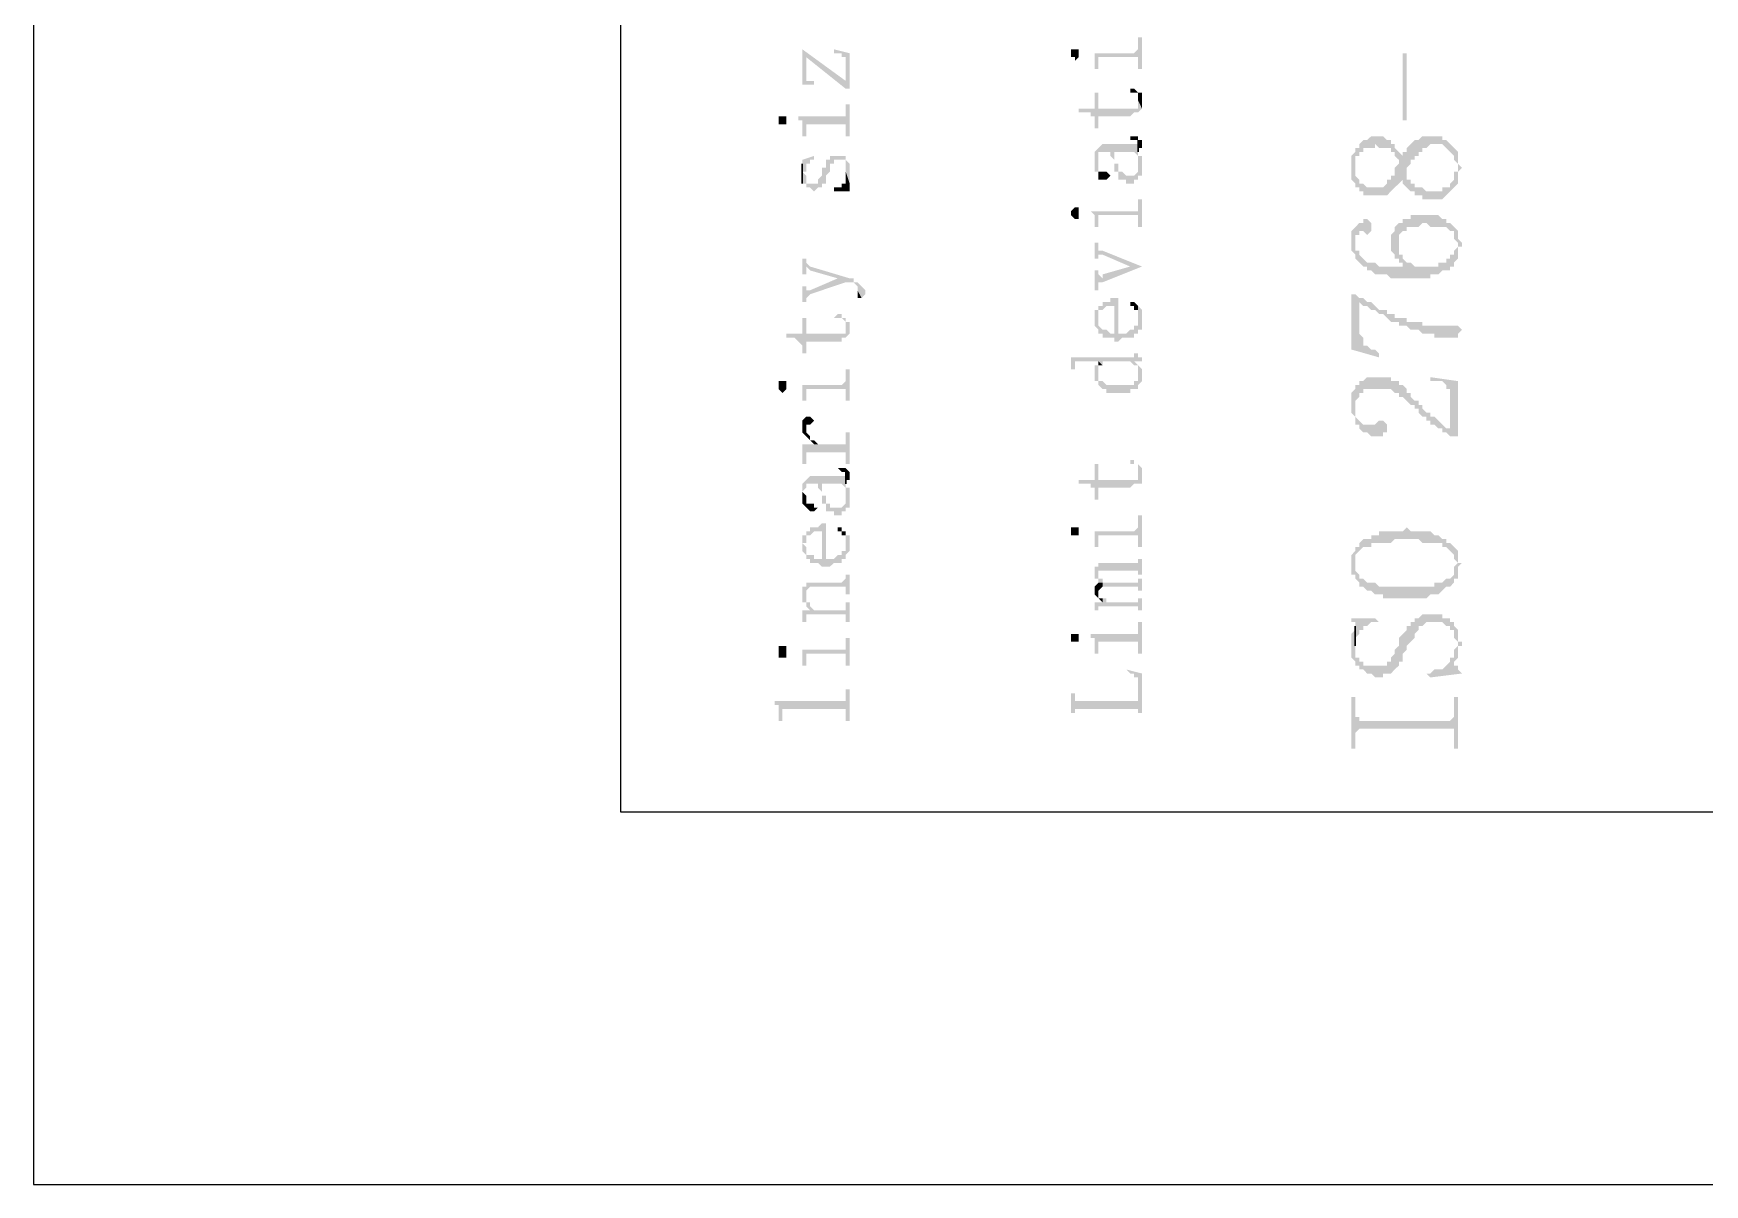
# Model space of a CAD drawing. Header units: millimetres. Extents: x 7018 to 13530, y 4187 to 5692.
# Drawn here: x 8411.44 to 8430.53, y 4524.92 to 4538.07 of the extents above; entities that cross this region are included whole.
import ezdxf

# ---------------------------------------------------------------- set-up
doc = ezdxf.new("R2010")
doc.units = ezdxf.units.MM

msp = doc.modelspace()

# ---------------------------------------------------------------- hatches: boundary and pattern name
at = {"transparency": 33554559}
for points in [[(8420.222, 4537.887), (8420.267, 4537.797), (8420.718, 4537.436), (8420.718, 4537.526)], [(8420.222, 4537.887), (8420.222, 4537.481), (8420.402, 4537.481), (8420.357, 4537.481), (8420.357, 4537.526), (8420.267, 4537.526), (8420.267, 4537.571), (8420.267, 4537.797)], [(8420.583, 4537.887), (8420.583, 4537.842), (8420.673, 4537.842), (8420.673, 4537.797), (8420.718, 4537.797), (8420.718, 4537.752), (8420.718, 4537.436), (8420.763, 4537.436), (8420.763, 4537.842)], [(8423.291, 4537.842), (8423.291, 4537.797), (8423.336, 4537.797), (8423.336, 4537.752), (8423.336, 4537.752), (8423.381, 4537.797), (8423.381, 4537.842), (8423.381, 4537.887), (8423.291, 4537.887)], [(8423.516, 4537.842), (8423.561, 4537.842), (8423.561, 4537.797), (8423.561, 4537.752), (8423.561, 4537.707), (8423.561, 4537.662), (8423.606, 4537.662), (8423.606, 4537.752), (8423.606, 4537.797), (8424.058, 4537.797), (8424.058, 4537.662), (8424.103, 4537.662), (8424.103, 4538.023), (8424.058, 4538.023), (8424.058, 4537.887), (8424.058, 4537.887), (8424.013, 4537.842)], [(8427.127, 4537.075), (8427.127, 4537.842), (8427.082, 4537.842), (8427.082, 4537.075)], [(8423.381, 4537.21), (8423.381, 4537.165), (8423.516, 4537.165), (8423.516, 4537.12), (8423.561, 4537.12), (8423.561, 4537.075), (8423.561, 4536.985), (8423.606, 4536.985), (8423.606, 4537.12), (8423.968, 4537.12), (8424.013, 4537.165), (8424.058, 4537.165), (8424.103, 4537.21), (8424.058, 4537.301), (8424.058, 4537.256), (8424.058, 4537.21), (8423.606, 4537.21), (8423.606, 4537.391), (8423.561, 4537.391), (8423.561, 4537.21)], [(8423.968, 4537.391), (8424.058, 4537.391), (8424.058, 4537.346), (8424.058, 4537.301), (8424.058, 4537.301), (8424.103, 4537.21), (8424.103, 4537.301), (8424.103, 4537.346), (8424.103, 4537.391), (8424.058, 4537.391), (8424.013, 4537.436), (8423.968, 4537.436)], [(8419.951, 4537.075), (8419.951, 4537.03), (8420.041, 4537.03), (8420.041, 4537.075), (8420.041, 4537.12), (8419.951, 4537.12)], [(8420.176, 4537.12), (8420.176, 4537.075), (8420.222, 4537.075), (8420.222, 4537.03), (8420.222, 4536.985), (8420.222, 4536.894), (8420.267, 4536.894), (8420.267, 4537.03), (8420.718, 4537.03), (8420.718, 4536.894), (8420.763, 4536.894), (8420.763, 4537.256), (8420.718, 4537.256), (8420.718, 4537.12), (8420.673, 4537.12)], [(8423.561, 4536.624), (8423.561, 4536.579), (8423.561, 4536.533), (8423.561, 4536.488), (8423.606, 4536.488), (8423.606, 4536.624), (8423.606, 4536.669), (8423.606, 4536.714), (8423.742, 4536.714), (8423.742, 4536.669), (8423.742, 4536.669), (8423.787, 4536.624), (8423.787, 4536.579), (8423.787, 4536.714), (8424.013, 4536.714), (8424.058, 4536.669), (8424.058, 4536.624), (8424.058, 4536.579), (8424.058, 4536.533), (8424.103, 4536.669), (8424.058, 4536.669), (8424.058, 4536.714), (8424.058, 4536.804), (8423.652, 4536.804), (8423.606, 4536.759), (8423.606, 4536.759), (8423.561, 4536.714), (8423.561, 4536.669)], [(8423.968, 4536.894), (8423.968, 4536.849), (8424.058, 4536.849), (8424.058, 4536.759), (8424.103, 4536.759), (8424.103, 4536.804), (8424.103, 4536.849), (8424.058, 4536.849), (8424.058, 4536.894), (8424.013, 4536.894)], [(8426.495, 4536.533), (8426.495, 4536.398), (8426.54, 4536.353), (8426.54, 4536.308), (8426.585, 4536.308), (8426.585, 4536.263), (8426.63, 4536.263), (8426.63, 4536.217), (8426.901, 4536.217), (8426.946, 4536.263), (8426.946, 4536.263), (8426.991, 4536.308), (8426.991, 4536.308), (8427.037, 4536.353), (8427.037, 4536.353), (8427.082, 4536.398), (8427.082, 4536.353), (8427.127, 4536.443), (8427.127, 4536.488), (8427.127, 4536.533), (8427.172, 4536.579), (8427.172, 4536.624), (8427.217, 4536.624), (8427.217, 4536.669), (8427.262, 4536.669), (8427.262, 4536.714), (8427.307, 4536.714), (8427.307, 4536.759), (8427.352, 4536.759), (8427.398, 4536.804), (8427.533, 4536.804), (8427.578, 4536.759), (8427.578, 4536.759), (8427.623, 4536.714), (8427.623, 4536.714), (8427.668, 4536.669), (8427.668, 4536.624), (8427.713, 4536.579), (8427.713, 4536.353), (8427.713, 4536.443), (8427.713, 4536.488), (8427.759, 4536.533), (8427.713, 4536.579), (8427.713, 4536.669), (8427.713, 4536.714), (8427.668, 4536.759), (8427.668, 4536.759), (8427.623, 4536.804), (8427.623, 4536.804), (8427.578, 4536.849), (8427.533, 4536.849), (8427.533, 4536.894), (8427.307, 4536.894), (8427.262, 4536.849), (8427.217, 4536.849), (8427.172, 4536.804), (8427.172, 4536.804), (8427.127, 4536.759), (8427.127, 4536.714), (8427.082, 4536.714), (8427.082, 4536.669), (8427.082, 4536.669), (8427.037, 4536.714), (8427.037, 4536.579), (8427.037, 4536.579), (8426.991, 4536.533), (8426.991, 4536.443), (8426.946, 4536.443), (8426.946, 4536.398), (8426.901, 4536.398), (8426.901, 4536.353), (8426.856, 4536.308), (8426.675, 4536.308), (8426.63, 4536.353), (8426.585, 4536.353), (8426.585, 4536.398), (8426.585, 4536.398), (8426.54, 4536.443), (8426.54, 4536.488), (8426.54, 4536.714), (8426.54, 4536.714), (8426.495, 4536.669), (8426.495, 4536.579)], [(8426.54, 4536.714), (8426.54, 4536.533), (8426.54, 4536.669), (8426.585, 4536.669), (8426.585, 4536.714), (8426.63, 4536.714), (8426.63, 4536.759), (8426.766, 4536.759), (8426.766, 4536.804), (8426.811, 4536.759), (8426.946, 4536.759), (8426.946, 4536.714), (8426.991, 4536.714), (8426.991, 4536.669), (8427.037, 4536.624), (8427.037, 4536.714), (8427.037, 4536.714), (8426.991, 4536.759), (8426.991, 4536.804), (8426.946, 4536.804), (8426.946, 4536.849), (8426.901, 4536.849), (8426.856, 4536.894), (8426.721, 4536.894), (8426.675, 4536.849), (8426.63, 4536.849), (8426.585, 4536.804), (8426.585, 4536.759), (8426.54, 4536.759)], [(8420.222, 4536.353), (8420.267, 4536.353), (8420.267, 4536.308), (8420.312, 4536.308), (8420.357, 4536.263), (8420.357, 4536.263), (8420.402, 4536.308), (8420.447, 4536.308), (8420.447, 4536.353), (8420.492, 4536.353), (8420.492, 4536.398), (8420.492, 4536.443), (8420.492, 4536.443), (8420.537, 4536.488), (8420.537, 4536.533), (8420.537, 4536.579), (8420.583, 4536.579), (8420.583, 4536.624), (8420.718, 4536.624), (8420.718, 4536.579), (8420.718, 4536.533), (8420.718, 4536.488), (8420.763, 4536.353), (8420.763, 4536.398), (8420.763, 4536.443), (8420.763, 4536.488), (8420.763, 4536.533), (8420.763, 4536.579), (8420.763, 4536.579), (8420.718, 4536.624), (8420.718, 4536.669), (8420.537, 4536.669), (8420.537, 4536.624), (8420.492, 4536.624), (8420.492, 4536.579), (8420.492, 4536.533), (8420.447, 4536.533), (8420.447, 4536.488), (8420.447, 4536.443), (8420.447, 4536.443), (8420.402, 4536.398), (8420.402, 4536.353), (8420.267, 4536.353), (8420.267, 4536.398), (8420.267, 4536.443), (8420.222, 4536.488)], [(8420.222, 4536.624), (8420.222, 4536.353), (8420.222, 4536.488), (8420.267, 4536.488), (8420.267, 4536.533), (8420.267, 4536.579), (8420.312, 4536.579), (8420.312, 4536.624), (8420.357, 4536.624), (8420.357, 4536.669)], [(8423.606, 4536.488), (8423.606, 4536.443), (8423.606, 4536.398), (8423.697, 4536.398), (8423.742, 4536.443), (8423.742, 4536.443), (8423.697, 4536.488), (8423.606, 4536.488), (8423.606, 4536.533), (8423.606, 4536.624)], [(8423.787, 4536.579), (8423.787, 4536.533), (8423.787, 4536.488), (8423.832, 4536.488), (8423.832, 4536.443), (8423.832, 4536.398), (8423.922, 4536.398), (8423.922, 4536.353), (8424.013, 4536.353), (8424.013, 4536.398), (8424.058, 4536.398), (8424.058, 4536.443), (8424.103, 4536.443), (8424.103, 4536.488), (8424.103, 4536.533), (8424.103, 4536.579), (8424.103, 4536.624), (8424.103, 4536.669), (8424.058, 4536.533), (8424.058, 4536.488), (8424.058, 4536.488), (8424.013, 4536.443), (8423.922, 4536.443), (8423.877, 4536.488), (8423.832, 4536.488), (8423.832, 4536.533), (8423.832, 4536.579), (8423.787, 4536.579), (8423.787, 4536.624), (8423.787, 4536.714), (8423.787, 4536.714)], [(8420.583, 4536.308), (8420.583, 4536.263), (8420.763, 4536.263), (8420.763, 4536.308), (8420.763, 4536.353), (8420.718, 4536.488), (8420.718, 4536.443), (8420.718, 4536.398), (8420.718, 4536.353), (8420.673, 4536.353), (8420.673, 4536.308), (8420.628, 4536.308)], [(8427.082, 4536.353), (8427.127, 4536.308), (8427.127, 4536.308), (8427.172, 4536.263), (8427.217, 4536.263), (8427.217, 4536.217), (8427.307, 4536.217), (8427.307, 4536.172), (8427.533, 4536.172), (8427.578, 4536.217), (8427.578, 4536.217), (8427.623, 4536.263), (8427.623, 4536.263), (8427.668, 4536.308), (8427.668, 4536.308), (8427.713, 4536.353), (8427.713, 4536.533), (8427.713, 4536.488), (8427.668, 4536.488), (8427.668, 4536.398), (8427.623, 4536.353), (8427.623, 4536.308), (8427.533, 4536.308), (8427.533, 4536.263), (8427.352, 4536.263), (8427.307, 4536.308), (8427.217, 4536.308), (8427.217, 4536.353), (8427.172, 4536.353), (8427.172, 4536.398), (8427.127, 4536.398), (8427.127, 4536.443)], [(8423.516, 4536.037), (8423.516, 4536.037), (8423.561, 4535.992), (8423.561, 4535.947), (8423.561, 4535.902), (8423.561, 4535.856), (8423.606, 4535.856), (8423.606, 4535.947), (8423.606, 4535.992), (8424.058, 4535.992), (8424.058, 4535.947), (8424.058, 4535.856), (8424.103, 4535.856), (8424.103, 4536.172), (8424.058, 4536.172), (8424.058, 4536.082), (8424.058, 4536.037), (8424.013, 4536.037)], [(8423.291, 4535.992), (8423.291, 4535.992), (8423.336, 4535.947), (8423.381, 4535.947), (8423.381, 4535.992), (8423.381, 4536.037), (8423.381, 4536.082), (8423.336, 4536.082), (8423.291, 4536.037), (8423.291, 4536.037)], [(8426.946, 4535.676), (8426.946, 4535.631), (8426.946, 4535.586), (8426.991, 4535.541), (8426.991, 4535.495), (8427.037, 4535.495), (8427.037, 4535.721), (8427.037, 4535.766), (8427.082, 4535.811), (8427.127, 4535.811), (8427.127, 4535.856), (8427.262, 4535.856), (8427.307, 4535.902), (8427.352, 4535.902), (8427.398, 4535.856), (8427.578, 4535.856), (8427.623, 4535.811), (8427.668, 4535.811), (8427.668, 4535.721), (8427.713, 4535.676), (8427.713, 4535.495), (8427.713, 4535.631), (8427.759, 4535.631), (8427.759, 4535.676), (8427.713, 4535.721), (8427.713, 4535.811), (8427.668, 4535.856), (8427.668, 4535.856), (8427.623, 4535.902), (8427.578, 4535.902), (8427.578, 4535.947), (8427.533, 4535.947), (8427.488, 4535.992), (8427.172, 4535.992), (8427.172, 4535.947), (8427.082, 4535.947), (8427.082, 4535.902), (8427.037, 4535.902), (8426.991, 4535.856), (8426.991, 4535.811), (8426.946, 4535.766), (8426.946, 4535.721)], [(8426.495, 4535.721), (8426.495, 4535.631), (8426.495, 4535.586), (8426.54, 4535.541), (8426.54, 4535.495), (8426.585, 4535.45), (8426.585, 4535.45), (8426.63, 4535.405), (8426.675, 4535.405), (8426.675, 4535.36), (8426.721, 4535.36), (8426.766, 4535.315), (8426.901, 4535.315), (8426.946, 4535.27), (8427.398, 4535.27), (8427.398, 4535.315), (8427.488, 4535.315), (8427.533, 4535.36), (8427.623, 4535.36), (8427.623, 4535.405), (8427.668, 4535.405), (8427.668, 4535.45), (8427.713, 4535.495), (8427.713, 4535.676), (8427.713, 4535.631), (8427.668, 4535.586), (8427.668, 4535.541), (8427.623, 4535.541), (8427.623, 4535.495), (8427.578, 4535.495), (8427.578, 4535.45), (8427.488, 4535.45), (8427.488, 4535.405), (8427.217, 4535.405), (8427.172, 4535.45), (8427.127, 4535.405), (8426.811, 4535.405), (8426.766, 4535.45), (8426.675, 4535.45), (8426.63, 4535.495), (8426.63, 4535.495), (8426.585, 4535.541), (8426.585, 4535.586), (8426.54, 4535.586), (8426.54, 4535.676), (8426.54, 4535.856), (8426.495, 4535.811), (8426.495, 4535.766), (8426.495, 4535.766)], [(8426.54, 4535.856), (8426.54, 4535.676), (8426.54, 4535.766), (8426.585, 4535.766), (8426.585, 4535.811), (8426.63, 4535.811), (8426.675, 4535.766), (8426.675, 4535.766), (8426.721, 4535.811), (8426.721, 4535.902), (8426.721, 4535.902), (8426.675, 4535.947), (8426.63, 4535.947), (8426.63, 4535.902), (8426.585, 4535.902)], [(8423.561, 4535.676), (8423.561, 4535.495), (8423.606, 4535.495), (8423.606, 4535.541), (8423.652, 4535.541), (8423.968, 4535.405), (8424.103, 4535.405), (8423.652, 4535.586), (8423.606, 4535.586), (8423.606, 4535.631), (8423.606, 4535.676)], [(8427.037, 4535.495), (8427.037, 4535.45), (8427.082, 4535.45), (8427.082, 4535.405), (8427.127, 4535.405), (8427.172, 4535.45), (8427.127, 4535.45), (8427.082, 4535.495), (8427.082, 4535.541), (8427.037, 4535.541), (8427.037, 4535.586), (8427.037, 4535.676)], [(8420.222, 4535.495), (8420.222, 4535.315), (8420.267, 4535.315), (8420.267, 4535.36), (8420.267, 4535.405), (8420.312, 4535.36), (8420.628, 4535.27), (8420.628, 4535.27), (8420.718, 4535.225), (8420.808, 4535.225), (8420.853, 4535.179), (8420.853, 4535.134), (8420.899, 4535.044), (8420.899, 4535.044), (8420.944, 4535.089), (8420.944, 4535.134), (8420.944, 4535.134), (8420.899, 4535.179), (8420.899, 4535.179), (8420.853, 4535.225), (8420.808, 4535.225), (8420.808, 4535.27), (8420.763, 4535.27), (8420.312, 4535.405), (8420.267, 4535.45), (8420.267, 4535.495), (8420.267, 4535.495)], [(8423.561, 4535.36), (8423.561, 4535.134), (8423.606, 4535.134), (8423.606, 4535.179), (8423.606, 4535.225), (8423.652, 4535.225), (8424.103, 4535.405), (8423.968, 4535.405), (8423.652, 4535.315), (8423.652, 4535.27), (8423.606, 4535.315), (8423.606, 4535.36)], [(8420.222, 4535.179), (8420.222, 4534.999), (8420.267, 4534.999), (8420.267, 4535.044), (8420.267, 4535.044), (8420.312, 4535.089), (8420.718, 4535.225), (8420.628, 4535.27), (8420.312, 4535.134), (8420.267, 4535.134), (8420.267, 4535.179), (8420.267, 4535.179)], [(8420.853, 4535.089), (8420.853, 4535.044), (8420.899, 4535.044), (8420.853, 4535.134)], [(8423.561, 4534.909), (8423.606, 4534.818), (8423.606, 4534.864), (8423.606, 4534.909), (8423.652, 4534.909), (8423.697, 4534.954), (8423.787, 4534.954), (8423.787, 4534.548), (8423.832, 4534.548), (8423.877, 4534.593), (8424.013, 4534.593), (8424.013, 4534.638), (8424.058, 4534.638), (8424.058, 4534.683), (8424.103, 4534.683), (8424.103, 4534.728), (8424.103, 4534.773), (8424.103, 4534.818), (8424.103, 4534.864), (8424.103, 4534.909), (8424.103, 4534.909), (8424.058, 4534.954), (8424.058, 4534.818), (8424.058, 4534.773), (8424.058, 4534.728), (8424.013, 4534.728), (8424.013, 4534.683), (8423.968, 4534.683), (8423.922, 4534.638), (8423.832, 4534.638), (8423.832, 4535.044), (8423.742, 4535.044), (8423.742, 4534.999), (8423.652, 4534.999), (8423.652, 4534.954), (8423.606, 4534.954), (8423.606, 4534.909)], [(8426.495, 4535.089), (8426.495, 4534.457), (8426.811, 4534.367), (8426.811, 4534.412), (8426.766, 4534.457), (8426.721, 4534.457), (8426.675, 4534.502), (8426.63, 4534.502), (8426.63, 4534.593), (8426.585, 4534.638), (8426.585, 4535.044), (8426.54, 4535.089)], [(8426.585, 4535.044), (8426.585, 4534.999), (8426.63, 4534.954), (8426.675, 4534.954), (8426.721, 4534.909), (8426.766, 4534.909), (8426.811, 4534.864), (8426.856, 4534.864), (8426.901, 4534.818), (8426.901, 4534.818), (8426.946, 4534.773), (8427.037, 4534.773), (8427.037, 4534.728), (8427.127, 4534.728), (8427.172, 4534.683), (8427.262, 4534.683), (8427.307, 4534.638), (8427.443, 4534.638), (8427.443, 4534.593), (8427.713, 4534.593), (8427.713, 4534.638), (8427.759, 4534.683), (8427.713, 4534.728), (8427.307, 4534.728), (8427.307, 4534.773), (8427.127, 4534.773), (8427.127, 4534.818), (8426.991, 4534.818), (8426.991, 4534.864), (8426.901, 4534.864), (8426.901, 4534.909), (8426.811, 4534.909), (8426.766, 4534.954), (8426.766, 4534.954), (8426.721, 4534.999), (8426.675, 4534.999), (8426.63, 4535.044)], [(8420.583, 4534.818), (8420.673, 4534.818), (8420.718, 4534.773), (8420.718, 4534.728), (8420.718, 4534.593), (8420.763, 4534.638), (8420.763, 4534.683), (8420.763, 4534.773), (8420.718, 4534.773), (8420.718, 4534.818), (8420.673, 4534.818), (8420.673, 4534.864), (8420.628, 4534.864)], [(8423.561, 4534.818), (8423.561, 4534.773), (8423.561, 4534.728), (8423.561, 4534.728), (8423.606, 4534.683), (8423.606, 4534.638), (8423.652, 4534.638), (8423.652, 4534.593), (8423.787, 4534.593), (8423.787, 4534.548), (8423.787, 4534.638), (8423.742, 4534.638), (8423.697, 4534.683), (8423.652, 4534.683), (8423.606, 4534.728), (8423.606, 4534.773), (8423.606, 4534.818), (8423.561, 4534.909), (8423.561, 4534.864)], [(8423.968, 4534.999), (8423.968, 4534.954), (8424.013, 4534.954), (8424.013, 4534.909), (8424.058, 4534.909), (8424.058, 4534.864), (8424.058, 4534.818), (8424.058, 4534.954), (8424.058, 4534.954), (8424.013, 4534.999)], [(8420.041, 4534.638), (8420.041, 4534.593), (8420.131, 4534.593), (8420.176, 4534.548), (8420.176, 4534.548), (8420.222, 4534.502), (8420.222, 4534.412), (8420.267, 4534.412), (8420.267, 4534.548), (8420.673, 4534.548), (8420.673, 4534.593), (8420.718, 4534.593), (8420.718, 4534.728), (8420.718, 4534.683), (8420.718, 4534.638), (8420.267, 4534.638), (8420.267, 4534.818), (8420.222, 4534.818), (8420.222, 4534.638)], [(8423.245, 4534.367), (8423.291, 4534.367), (8423.291, 4534.322), (8423.291, 4534.232), (8423.336, 4534.232), (8423.336, 4534.277), (8423.336, 4534.322), (8423.606, 4534.322), (8423.652, 4534.277), (8423.652, 4534.322), (8423.968, 4534.322), (8424.013, 4534.277), (8424.013, 4534.322), (8424.103, 4534.322), (8424.103, 4534.367), (8424.058, 4534.367), (8424.058, 4534.412), (8424.058, 4534.457), (8424.058, 4534.412), (8424.013, 4534.412), (8424.013, 4534.367)], [(8423.561, 4534.187), (8423.561, 4534.141), (8423.561, 4534.096), (8423.606, 4534.096), (8423.606, 4534.051), (8423.606, 4534.051), (8423.652, 4534.006), (8423.697, 4534.006), (8423.697, 4533.961), (8423.968, 4533.961), (8423.968, 4534.006), (8424.058, 4534.006), (8424.058, 4534.051), (8424.058, 4534.187), (8424.058, 4534.141), (8424.058, 4534.096), (8424.013, 4534.096), (8424.013, 4534.051), (8423.697, 4534.051), (8423.652, 4534.096), (8423.606, 4534.096), (8423.606, 4534.141), (8423.606, 4534.277), (8423.561, 4534.277), (8423.561, 4534.232)], [(8423.606, 4534.277), (8423.606, 4534.187), (8423.606, 4534.232), (8423.606, 4534.277), (8423.652, 4534.277), (8423.606, 4534.322), (8423.606, 4534.322)], [(8424.013, 4534.277), (8424.058, 4534.277), (8424.058, 4534.232), (8424.058, 4534.187), (8424.058, 4534.051), (8424.103, 4534.096), (8424.103, 4534.141), (8424.103, 4534.187), (8424.103, 4534.232), (8424.103, 4534.232), (8424.058, 4534.277), (8424.058, 4534.277), (8424.013, 4534.322), (8424.013, 4534.322)], [(8419.951, 4534.051), (8419.951, 4534.006), (8419.951, 4534.006), (8419.996, 4533.961), (8419.996, 4533.961), (8420.041, 4534.006), (8420.041, 4534.051), (8420.041, 4534.096), (8419.951, 4534.096)], [(8420.176, 4534.051), (8420.222, 4534.051), (8420.222, 4534.006), (8420.222, 4533.916), (8420.222, 4533.871), (8420.267, 4533.871), (8420.267, 4533.961), (8420.267, 4534.006), (8420.718, 4534.006), (8420.718, 4533.871), (8420.763, 4533.871), (8420.763, 4534.232), (8420.718, 4534.232), (8420.718, 4534.096), (8420.718, 4534.096), (8420.673, 4534.051)], [(8426.495, 4533.825), (8426.495, 4533.735), (8426.495, 4533.735), (8426.54, 4533.69), (8426.54, 4533.645), (8426.54, 4533.825), (8426.54, 4533.871), (8426.585, 4533.916), (8426.585, 4533.961), (8426.63, 4533.961), (8426.63, 4534.006), (8426.946, 4534.006), (8426.991, 4533.961), (8427.037, 4533.961), (8427.037, 4533.916), (8427.082, 4533.916), (8427.127, 4533.871), (8427.127, 4533.871), (8427.172, 4533.825), (8427.217, 4533.825), (8427.217, 4533.78), (8427.262, 4533.78), (8427.262, 4533.735), (8427.307, 4533.69), (8427.352, 4533.69), (8427.352, 4533.645), (8427.398, 4533.645), (8427.398, 4533.6), (8427.443, 4533.6), (8427.488, 4533.555), (8427.533, 4533.555), (8427.533, 4533.51), (8427.578, 4533.51), (8427.623, 4533.464), (8427.623, 4533.555), (8427.578, 4533.555), (8427.533, 4533.6), (8427.533, 4533.6), (8427.488, 4533.645), (8427.443, 4533.69), (8427.398, 4533.69), (8427.398, 4533.735), (8427.352, 4533.735), (8427.307, 4533.78), (8427.307, 4533.825), (8427.262, 4533.825), (8427.262, 4533.871), (8427.217, 4533.871), (8427.172, 4533.916), (8427.172, 4533.961), (8427.127, 4533.961), (8427.127, 4534.006), (8427.082, 4534.051), (8427.037, 4534.051), (8427.037, 4534.096), (8426.946, 4534.096), (8426.946, 4534.141), (8426.675, 4534.141), (8426.63, 4534.096), (8426.585, 4534.096), (8426.585, 4534.051), (8426.54, 4534.051), (8426.54, 4534.006), (8426.54, 4534.006), (8426.495, 4533.961), (8426.495, 4533.916), (8426.495, 4533.871)], [(8427.398, 4534.141), (8427.398, 4534.096), (8427.533, 4534.096), (8427.578, 4534.051), (8427.578, 4534.006), (8427.623, 4534.006), (8427.623, 4533.464), (8427.713, 4533.464), (8427.713, 4534.096)], [(8420.222, 4533.6), (8420.222, 4533.555), (8420.222, 4533.51), (8420.222, 4533.51), (8420.267, 4533.464), (8420.267, 4533.555), (8420.267, 4533.6), (8420.312, 4533.6), (8420.357, 4533.645), (8420.357, 4533.645), (8420.312, 4533.69), (8420.267, 4533.69), (8420.222, 4533.645)], [(8426.54, 4533.645), (8426.54, 4533.6), (8426.585, 4533.6), (8426.585, 4533.555), (8426.585, 4533.555), (8426.63, 4533.51), (8426.675, 4533.51), (8426.721, 4533.464), (8426.856, 4533.464), (8426.856, 4533.51), (8426.901, 4533.51), (8426.901, 4533.6), (8426.901, 4533.6), (8426.856, 4533.645), (8426.811, 4533.645), (8426.766, 4533.6), (8426.63, 4533.6), (8426.585, 4533.645), (8426.585, 4533.645), (8426.54, 4533.69), (8426.54, 4533.735), (8426.54, 4533.78)], [(8420.222, 4533.374), (8420.222, 4533.329), (8420.222, 4533.284), (8420.222, 4533.239), (8420.222, 4533.148), (8420.267, 4533.148), (8420.267, 4533.284), (8420.718, 4533.284), (8420.718, 4533.148), (8420.763, 4533.148), (8420.763, 4533.51), (8420.718, 4533.51), (8420.718, 4533.419), (8420.718, 4533.374), (8420.357, 4533.374)], [(8420.267, 4533.464), (8420.267, 4533.464), (8420.312, 4533.419), (8420.312, 4533.419), (8420.357, 4533.374), (8420.402, 4533.374), (8420.357, 4533.419), (8420.312, 4533.419), (8420.312, 4533.464), (8420.312, 4533.464), (8420.267, 4533.51), (8420.267, 4533.555), (8420.267, 4533.555)], [(8420.628, 4533.103), (8420.628, 4533.103), (8420.673, 4533.058), (8420.718, 4533.058), (8420.718, 4532.968), (8420.763, 4532.968), (8420.763, 4533.013), (8420.763, 4533.058), (8420.763, 4533.058), (8420.718, 4533.103), (8420.673, 4533.103)], [(8423.381, 4532.968), (8423.381, 4532.923), (8423.516, 4532.923), (8423.516, 4532.878), (8423.561, 4532.878), (8423.561, 4532.833), (8423.561, 4532.742), (8423.606, 4532.742), (8423.606, 4532.878), (8423.968, 4532.878), (8424.013, 4532.923), (8424.103, 4532.923), (8424.058, 4533.058), (8424.058, 4533.013), (8424.058, 4532.968), (8423.606, 4532.968), (8423.606, 4533.148), (8423.561, 4533.148), (8423.561, 4532.968)], [(8423.968, 4533.148), (8424.058, 4533.148), (8424.058, 4533.103), (8424.058, 4533.058), (8424.058, 4533.058), (8424.103, 4532.923), (8424.103, 4532.968), (8424.103, 4533.013), (8424.103, 4533.103), (8424.103, 4533.103), (8424.058, 4533.148), (8424.013, 4533.148), (8424.013, 4533.194), (8423.968, 4533.194)], [(8420.222, 4532.833), (8420.222, 4532.787), (8420.222, 4532.742), (8420.222, 4532.697), (8420.222, 4532.833), (8420.222, 4532.833), (8420.267, 4532.878), (8420.267, 4532.923), (8420.402, 4532.923), (8420.402, 4532.878), (8420.402, 4532.878), (8420.447, 4532.833), (8420.447, 4532.787), (8420.447, 4532.923), (8420.673, 4532.923), (8420.718, 4532.878), (8420.718, 4532.833), (8420.718, 4532.787), (8420.718, 4532.742), (8420.718, 4532.878), (8420.718, 4532.923), (8420.718, 4533.013), (8420.312, 4533.013), (8420.267, 4532.968), (8420.267, 4532.968), (8420.222, 4532.923), (8420.222, 4532.878)], [(8420.447, 4532.787), (8420.447, 4532.742), (8420.447, 4532.697), (8420.492, 4532.697), (8420.492, 4532.652), (8420.492, 4532.607), (8420.583, 4532.607), (8420.583, 4532.562), (8420.673, 4532.562), (8420.673, 4532.607), (8420.718, 4532.607), (8420.718, 4532.652), (8420.763, 4532.652), (8420.763, 4532.697), (8420.763, 4532.742), (8420.763, 4532.833), (8420.763, 4532.878), (8420.718, 4532.878), (8420.718, 4532.742), (8420.718, 4532.697), (8420.718, 4532.697), (8420.673, 4532.652), (8420.537, 4532.652), (8420.537, 4532.697), (8420.492, 4532.697), (8420.492, 4532.742), (8420.492, 4532.787), (8420.447, 4532.787), (8420.447, 4532.833), (8420.447, 4532.923), (8420.447, 4532.923)], [(8420.222, 4532.697), (8420.267, 4532.652), (8420.267, 4532.652), (8420.312, 4532.607), (8420.357, 4532.607), (8420.402, 4532.652), (8420.357, 4532.652), (8420.357, 4532.697), (8420.267, 4532.697), (8420.267, 4532.742), (8420.267, 4532.787), (8420.222, 4532.833)], [(8423.516, 4532.381), (8423.561, 4532.381), (8423.561, 4532.336), (8423.561, 4532.246), (8423.561, 4532.201), (8423.606, 4532.201), (8423.606, 4532.291), (8423.606, 4532.336), (8424.058, 4532.336), (8424.058, 4532.201), (8424.103, 4532.201), (8424.103, 4532.562), (8424.058, 4532.562), (8424.058, 4532.426), (8424.058, 4532.426), (8424.013, 4532.381)], [(8420.222, 4532.336), (8420.222, 4532.246), (8420.267, 4532.246), (8420.267, 4532.291), (8420.267, 4532.336), (8420.312, 4532.336), (8420.357, 4532.381), (8420.447, 4532.381), (8420.447, 4531.975), (8420.537, 4531.975), (8420.583, 4532.02), (8420.673, 4532.02), (8420.673, 4532.065), (8420.718, 4532.065), (8420.718, 4532.11), (8420.718, 4532.11), (8420.763, 4532.156), (8420.763, 4532.201), (8420.763, 4532.246), (8420.763, 4532.291), (8420.763, 4532.336), (8420.718, 4532.336), (8420.718, 4532.381), (8420.718, 4532.246), (8420.718, 4532.201), (8420.718, 4532.156), (8420.673, 4532.156), (8420.673, 4532.11), (8420.628, 4532.11), (8420.583, 4532.065), (8420.492, 4532.065), (8420.492, 4532.472), (8420.447, 4532.472), (8420.402, 4532.426), (8420.312, 4532.426), (8420.312, 4532.381), (8420.267, 4532.381), (8420.267, 4532.336)], [(8420.583, 4532.426), (8420.628, 4532.426), (8420.628, 4532.381), (8420.673, 4532.381), (8420.673, 4532.336), (8420.718, 4532.336), (8420.718, 4532.291), (8420.718, 4532.246), (8420.718, 4532.381), (8420.673, 4532.381), (8420.673, 4532.426), (8420.628, 4532.426)], [(8423.291, 4532.381), (8423.291, 4532.336), (8423.381, 4532.336), (8423.381, 4532.381), (8423.381, 4532.426), (8423.291, 4532.426)], [(8426.54, 4532.156), (8426.54, 4532.02), (8426.54, 4532.065), (8426.54, 4532.11), (8426.585, 4532.156), (8426.585, 4532.156), (8426.63, 4532.201), (8426.721, 4532.201), (8426.721, 4532.246), (8426.946, 4532.246), (8426.991, 4532.291), (8427.262, 4532.291), (8427.307, 4532.246), (8427.533, 4532.246), (8427.533, 4532.201), (8427.578, 4532.201), (8427.623, 4532.156), (8427.623, 4532.156), (8427.668, 4532.11), (8427.668, 4532.065), (8427.713, 4532.02), (8427.713, 4532.156), (8427.668, 4532.201), (8427.668, 4532.201), (8427.623, 4532.246), (8427.578, 4532.246), (8427.578, 4532.291), (8427.533, 4532.291), (8427.488, 4532.336), (8427.443, 4532.336), (8427.398, 4532.381), (8427.172, 4532.381), (8427.127, 4532.426), (8427.082, 4532.381), (8426.811, 4532.381), (8426.811, 4532.336), (8426.721, 4532.336), (8426.721, 4532.291), (8426.63, 4532.291), (8426.585, 4532.246), (8426.585, 4532.201), (8426.54, 4532.201)], [(8420.222, 4532.246), (8420.222, 4532.201), (8420.222, 4532.156), (8420.222, 4532.156), (8420.267, 4532.11), (8420.267, 4532.065), (8420.312, 4532.065), (8420.312, 4532.02), (8420.402, 4532.02), (8420.447, 4531.975), (8420.447, 4532.065), (8420.357, 4532.065), (8420.357, 4532.11), (8420.267, 4532.11), (8420.267, 4532.156), (8420.267, 4532.201), (8420.267, 4532.201), (8420.222, 4532.246), (8420.222, 4532.336), (8420.222, 4532.291)], [(8426.495, 4532.02), (8426.495, 4531.885), (8426.54, 4531.885), (8426.54, 4531.84), (8426.54, 4531.84), (8426.585, 4531.795), (8426.585, 4531.749), (8426.63, 4531.749), (8426.675, 4531.704), (8426.721, 4531.704), (8426.766, 4531.659), (8426.856, 4531.659), (8426.856, 4531.614), (8427.352, 4531.614), (8427.398, 4531.659), (8427.488, 4531.659), (8427.533, 4531.704), (8427.533, 4531.704), (8427.578, 4531.749), (8427.623, 4531.749), (8427.668, 4531.795), (8427.668, 4531.84), (8427.713, 4531.84), (8427.713, 4531.93), (8427.713, 4531.975), (8427.759, 4532.02), (8427.713, 4532.02), (8427.713, 4532.11), (8427.713, 4532.156), (8427.713, 4532.02), (8427.713, 4532.02), (8427.668, 4531.975), (8427.668, 4531.93), (8427.668, 4531.885), (8427.623, 4531.84), (8427.578, 4531.84), (8427.533, 4531.795), (8427.443, 4531.795), (8427.443, 4531.749), (8426.811, 4531.749), (8426.766, 4531.795), (8426.675, 4531.795), (8426.63, 4531.84), (8426.585, 4531.84), (8426.585, 4531.885), (8426.54, 4531.93), (8426.54, 4532.156), (8426.54, 4532.156), (8426.495, 4532.11)], [(8423.561, 4531.93), (8423.561, 4531.885), (8423.561, 4531.84), (8423.606, 4531.84), (8423.606, 4531.795), (8423.652, 4531.795), (8423.652, 4531.749), (8424.058, 4531.749), (8424.058, 4531.704), (8424.103, 4531.704), (8424.103, 4531.84), (8424.058, 4531.84), (8424.058, 4531.795), (8423.652, 4531.795), (8423.652, 4531.84), (8423.606, 4531.84), (8423.606, 4531.885), (8423.606, 4531.975), (8423.561, 4531.975)], [(8423.606, 4531.975), (8423.606, 4531.885), (8423.606, 4531.93), (8424.058, 4531.93), (8424.058, 4531.885), (8424.103, 4531.885), (8424.103, 4532.065), (8424.058, 4532.065), (8424.058, 4532.02), (8423.606, 4532.02)], [(8420.267, 4531.749), (8420.267, 4531.659), (8420.267, 4531.704), (8420.267, 4531.704), (8420.312, 4531.749), (8420.718, 4531.749), (8420.718, 4531.659), (8420.763, 4531.659), (8420.763, 4531.885), (8420.718, 4531.885), (8420.718, 4531.84), (8420.718, 4531.84), (8420.673, 4531.795), (8420.267, 4531.795)], [(8423.561, 4531.704), (8423.561, 4531.659), (8423.561, 4531.659), (8423.606, 4531.614), (8423.606, 4531.704), (8423.606, 4531.704), (8423.652, 4531.749), (8423.652, 4531.795), (8423.606, 4531.795), (8423.561, 4531.749), (8423.561, 4531.749)], [(8420.222, 4531.659), (8420.222, 4531.614), (8420.222, 4531.569), (8420.267, 4531.569), (8420.267, 4531.524), (8420.267, 4531.524), (8420.312, 4531.479), (8420.312, 4531.524), (8420.312, 4531.569), (8420.267, 4531.569), (8420.267, 4531.614), (8420.267, 4531.749), (8420.222, 4531.749), (8420.222, 4531.704), (8420.222, 4531.704)], [(8423.561, 4531.569), (8423.561, 4531.524), (8423.561, 4531.479), (8423.606, 4531.479), (8423.606, 4531.524), (8424.058, 4531.524), (8424.058, 4531.479), (8424.103, 4531.479), (8424.103, 4531.614), (8424.058, 4531.614), (8424.058, 4531.569), (8423.697, 4531.569), (8423.697, 4531.614), (8423.652, 4531.614), (8423.652, 4531.569)], [(8423.606, 4531.614), (8423.606, 4531.614), (8423.652, 4531.569), (8423.652, 4531.614), (8423.606, 4531.614), (8423.606, 4531.659), (8423.606, 4531.704)], [(8420.222, 4531.479), (8420.222, 4531.433), (8420.222, 4531.388), (8420.222, 4531.343), (8420.267, 4531.343), (8420.267, 4531.388), (8420.267, 4531.433), (8420.718, 4531.433), (8420.718, 4531.388), (8420.718, 4531.343), (8420.763, 4531.343), (8420.763, 4531.569), (8420.718, 4531.569), (8420.718, 4531.524), (8420.718, 4531.479), (8420.357, 4531.479), (8420.312, 4531.524), (8420.312, 4531.479)], [(8426.495, 4531.072), (8426.495, 4530.937), (8426.495, 4530.937), (8426.54, 4530.892), (8426.54, 4530.847), (8426.585, 4530.847), (8426.585, 4530.802), (8426.63, 4530.802), (8426.675, 4530.756), (8426.721, 4530.756), (8426.766, 4530.711), (8426.856, 4530.711), (8426.856, 4530.756), (8426.946, 4530.756), (8426.991, 4530.802), (8426.991, 4530.802), (8427.037, 4530.847), (8427.037, 4530.892), (8427.082, 4530.892), (8427.082, 4530.982), (8427.127, 4531.027), (8427.127, 4531.072), (8427.172, 4531.118), (8427.172, 4531.118), (8427.217, 4531.163), (8427.217, 4531.208), (8427.217, 4531.208), (8427.262, 4531.253), (8427.262, 4531.298), (8427.307, 4531.298), (8427.352, 4531.343), (8427.533, 4531.343), (8427.578, 4531.298), (8427.623, 4531.298), (8427.623, 4531.253), (8427.668, 4531.253), (8427.668, 4531.163), (8427.713, 4531.118), (8427.713, 4530.937), (8427.713, 4530.982), (8427.713, 4531.072), (8427.759, 4531.072), (8427.759, 4531.118), (8427.713, 4531.118), (8427.713, 4531.253), (8427.713, 4531.253), (8427.668, 4531.298), (8427.668, 4531.343), (8427.623, 4531.343), (8427.623, 4531.388), (8427.533, 4531.388), (8427.533, 4531.433), (8427.307, 4531.433), (8427.262, 4531.388), (8427.217, 4531.388), (8427.217, 4531.343), (8427.172, 4531.343), (8427.172, 4531.298), (8427.127, 4531.298), (8427.127, 4531.253), (8427.082, 4531.208), (8427.082, 4531.208), (8427.037, 4531.163), (8427.037, 4531.072), (8426.991, 4531.027), (8426.991, 4530.982), (8426.946, 4530.937), (8426.946, 4530.892), (8426.901, 4530.892), (8426.901, 4530.847), (8426.63, 4530.847), (8426.63, 4530.892), (8426.585, 4530.892), (8426.585, 4530.937), (8426.54, 4530.937), (8426.54, 4531.253), (8426.495, 4531.208), (8426.495, 4531.163), (8426.495, 4531.118)], [(8426.495, 4531.388), (8426.495, 4531.343), (8426.54, 4531.343), (8426.54, 4531.118), (8426.54, 4531.163), (8426.585, 4531.208), (8426.585, 4531.253), (8426.63, 4531.253), (8426.63, 4531.298), (8426.675, 4531.298), (8426.721, 4531.343), (8426.811, 4531.343), (8426.766, 4531.388)], [(8423.291, 4531.163), (8423.291, 4531.118), (8423.381, 4531.118), (8423.381, 4531.163), (8423.381, 4531.208), (8423.291, 4531.208)], [(8423.516, 4531.208), (8423.516, 4531.163), (8423.561, 4531.163), (8423.561, 4531.118), (8423.561, 4531.072), (8423.561, 4530.982), (8423.606, 4530.982), (8423.606, 4531.118), (8424.058, 4531.118), (8424.058, 4530.982), (8424.103, 4530.982), (8424.103, 4531.343), (8424.058, 4531.343), (8424.058, 4531.208), (8424.013, 4531.208)], [(8419.951, 4531.027), (8419.951, 4530.982), (8419.951, 4530.937), (8420.041, 4530.937), (8420.041, 4530.982), (8420.041, 4531.027), (8420.041, 4531.072), (8419.951, 4531.072)], [(8420.176, 4531.027), (8420.222, 4531.027), (8420.222, 4530.982), (8420.222, 4530.937), (8420.222, 4530.892), (8420.222, 4530.847), (8420.267, 4530.847), (8420.267, 4530.937), (8420.267, 4530.982), (8420.718, 4530.982), (8420.718, 4530.937), (8420.718, 4530.847), (8420.763, 4530.847), (8420.763, 4531.163), (8420.718, 4531.163), (8420.718, 4531.072), (8420.718, 4531.027), (8420.673, 4531.027)], [(8427.352, 4530.756), (8427.398, 4530.711), (8427.759, 4530.756), (8427.713, 4530.802), (8427.713, 4530.847), (8427.668, 4530.847), (8427.668, 4531.027), (8427.668, 4530.937), (8427.623, 4530.937), (8427.623, 4530.892), (8427.623, 4530.892), (8427.578, 4530.847), (8427.578, 4530.847), (8427.533, 4530.802), (8427.443, 4530.802), (8427.398, 4530.756)], [(8427.668, 4531.027), (8427.668, 4530.847), (8427.668, 4530.892), (8427.713, 4530.937), (8427.713, 4531.118), (8427.713, 4531.072)], [(8423.922, 4530.802), (8423.922, 4530.802), (8423.968, 4530.756), (8424.013, 4530.756), (8424.013, 4530.711), (8424.058, 4530.711), (8424.058, 4530.666), (8424.058, 4530.621), (8424.058, 4530.305), (8424.103, 4530.305), (8424.103, 4530.756)], [(8419.906, 4530.441), (8419.906, 4530.395), (8419.951, 4530.395), (8419.951, 4530.35), (8419.951, 4530.305), (8419.951, 4530.215), (8419.996, 4530.215), (8419.996, 4530.35), (8420.718, 4530.35), (8420.718, 4530.215), (8420.763, 4530.215), (8420.763, 4530.576), (8420.718, 4530.576), (8420.718, 4530.486), (8420.718, 4530.441), (8420.673, 4530.441)], [(8423.291, 4530.531), (8423.291, 4530.305), (8423.336, 4530.305), (8423.336, 4530.35), (8424.058, 4530.35), (8424.058, 4530.305), (8424.058, 4530.486), (8424.058, 4530.441), (8423.336, 4530.441), (8423.336, 4530.531)], [(8426.495, 4530.486), (8426.495, 4529.899), (8426.54, 4529.899), (8426.54, 4530.08), (8426.54, 4530.08), (8426.585, 4530.125), (8427.668, 4530.125), (8427.668, 4530.08), (8427.668, 4529.899), (8427.713, 4529.899), (8427.713, 4530.486), (8427.668, 4530.486), (8427.668, 4530.305), (8427.668, 4530.26), (8427.668, 4530.26), (8427.623, 4530.215), (8426.585, 4530.215), (8426.585, 4530.26), (8426.54, 4530.26), (8426.54, 4530.486)]]:
    msp.add_hatch(color=256, dxfattribs=at).paths.add_polyline_path(points)

# ---------------------------------------------------------------- linework, layer by layer
for p, q in [((8418.145, 4815.918), (8418.145, 4529.177)), ((8418.145, 4529.177), (8827.401, 4529.177))]:
    msp.add_line(p, q)
for points in [[(8831.439, 4524.918), (8831.439, 4821.918), (8411.439, 4821.918), (8411.439, 4524.918)], [(8424.058, 4536.804), (8424.058, 4536.714), (8424.058, 4536.849), (8424.058, 4536.804)], [(8420.222, 4536.443), (8420.222, 4536.398), (8420.222, 4536.353), (8420.222, 4536.579), (8420.222, 4536.533), (8420.222, 4536.488)], [(8420.718, 4533.013), (8420.718, 4532.923), (8420.718, 4533.058), (8420.718, 4533.013)], [(8426.54, 4531.253), (8426.54, 4531.072), (8426.54, 4531.118), (8426.54, 4531.298), (8426.54, 4531.298)]]:
    msp.add_lwpolyline(points, close=True)

doc.saveas('drawing.dxf')
